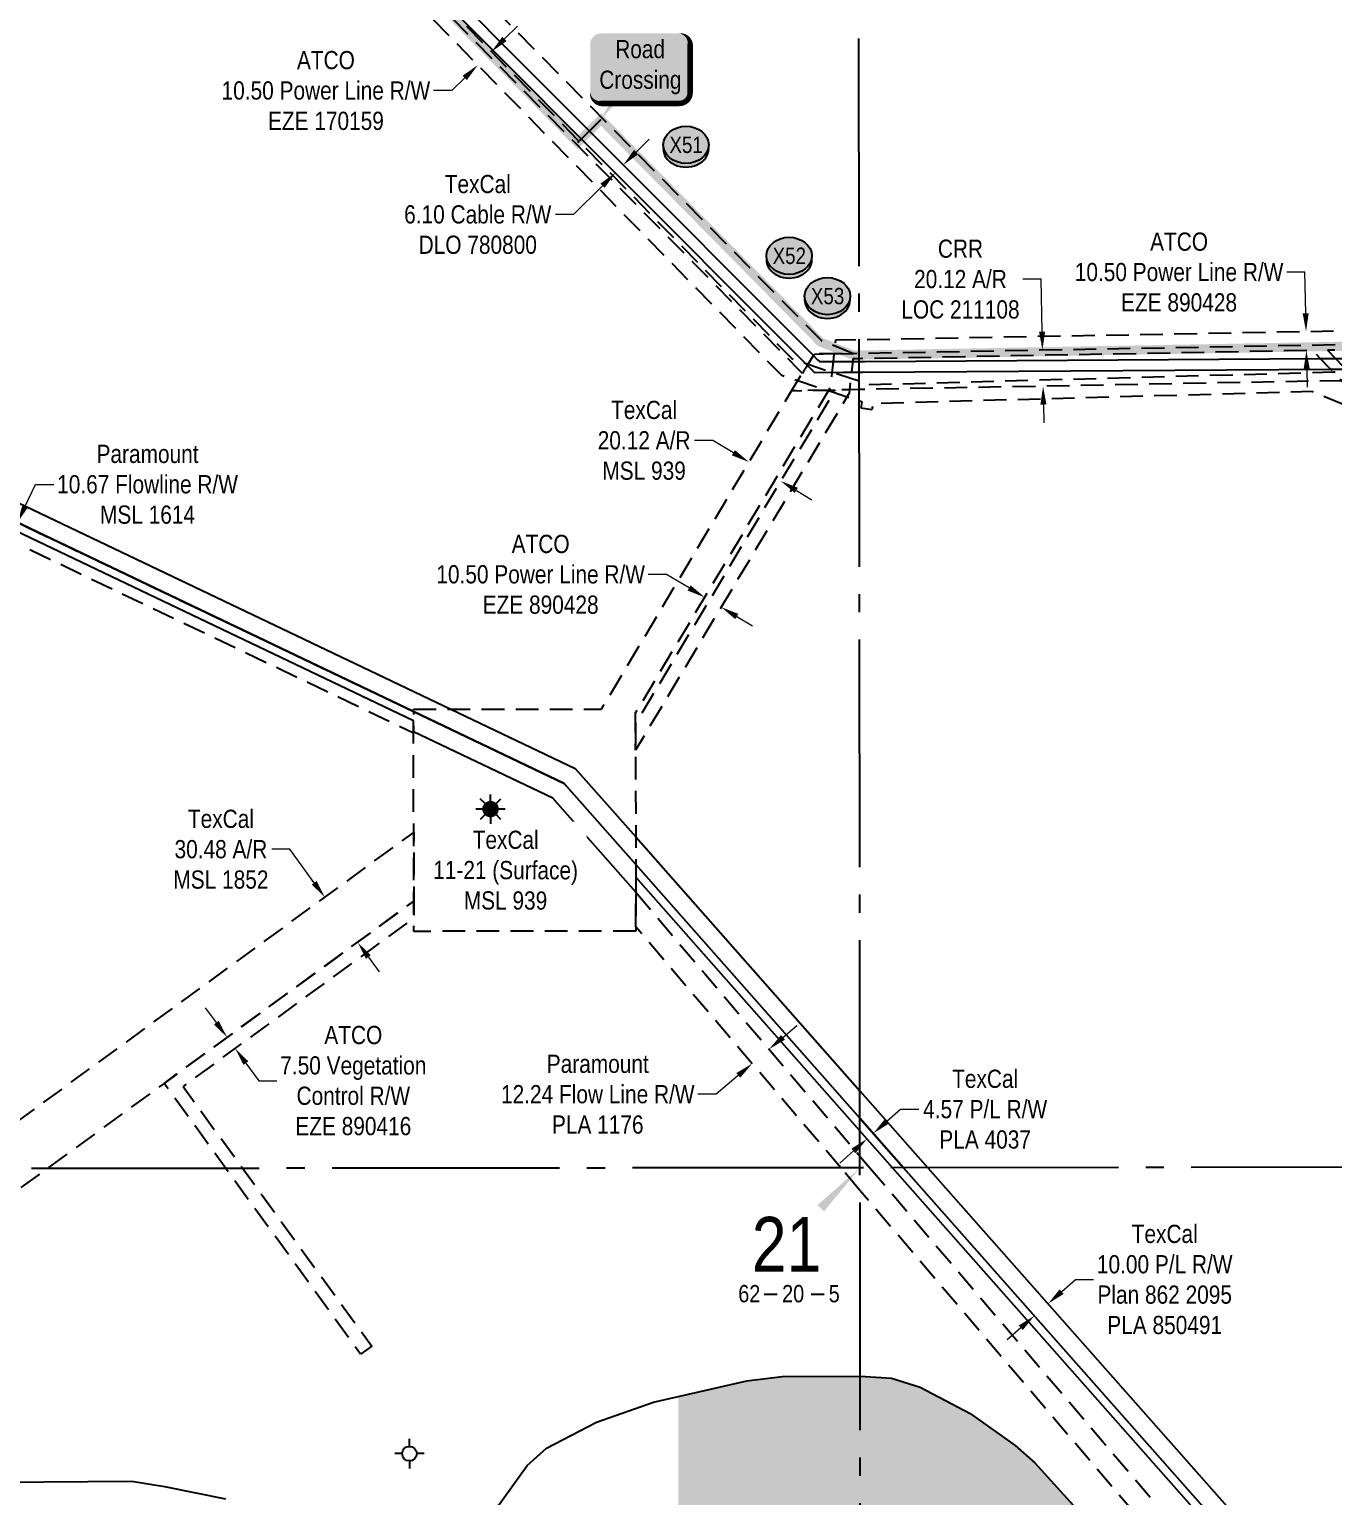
# Model space of a CAD drawing. Extents: x 500622 to 512229, y 6022177 to 6028063.
# Drawn here: x 503515 to 504231, y 6025364 to 6026169 of the extents above; entities that cross this region are included whole.
import ezdxf
from ezdxf.enums import TextEntityAlignment as Align

# ---------------------------------------------------------------- set-up
doc = ezdxf.new("R2010")
doc.units = 0
doc.header["$LTSCALE"] = 5
doc.header["$PDMODE"] = 3
doc.header["$PDSIZE"] = 30
for name, pattern in [('foc-ACCESSROAD', [3.75, 2.5, -1.25]), ('foc-FLOWLINE', [3.75, 2.5, -1.25]), ('foc-QUARTERLINE', [33, 25, -3, 2, -3])]:
    doc.linetypes.add(name, pattern=pattern)
doc.layers.get('Defpoints').update_dxf_attribs({"color": 9})
for name, color, linetype in [('10', 1, 'Continuous'), ('9', 3, 'Continuous'), ('CG-NOTES', 7, 'Continuous'), ('F-AR', 190, 'foc-ACCESSROAD'), ('F-EZE', 190, 'foc-FLOWLINE'), ('F-FLOWLINE', 190, 'foc-FLOWLINE'), ('F-RW', 190, 'Continuous'), ('F-WS', 190, 'foc-ACCESSROAD'), ('F-WS-S', 190, 'Continuous'), ('L-QSEC', 8, 'foc-QUARTERLINE'), ('L-SECLBL', 7, 'Continuous'), ('P-CROSSINGS', 250, 'Continuous'), ('T-WATER', 160, 'Continuous'), ('T-WATER-H', 133, 'Continuous')]:
    doc.layers.add(name, color=color, linetype=linetype)
for name, color, linetype, lineweight in [('AS-GENERAL', 48, 'Continuous', 18), ('F-AR-T', 190, 'Continuous', 9), ('F-EZE-T', 190, 'Continuous', 9), ('F-FLOWLINE-T', 190, 'Continuous', 9), ('F-RW-T', 190, 'Continuous', 9), ('F-WS-T', 190, 'Continuous', 9)]:
    doc.layers.add(name, color=color, linetype=linetype, lineweight=lineweight)
doc.layers.add('P-PROPOSED-WL2', color=7, linetype='Continuous', true_color=0x05c1ff)
doc.styles.add('80', font='ARIALN.TTF', dxfattribs={"height": 10})
doc.styles.add('80CG', font='ARIALN.TTF', dxfattribs={"height": 10})
doc.styles.add('80L', font='ARIALN.TTF', dxfattribs={"height": 10})
doc.styles.add('Crossing', font='ARIALN.TTF', dxfattribs={"height": 10})
doc.styles.add('SIMPLEX', font='ARIALN.TTF')
doc.dimstyles.new('Compass 5 000', dxfattribs={"dimscale": 5, "dimtxt": 9, "dimasz": 2, "dimexe": 0.2, "dimexo": 0.0625, "dimgap": 0.5, "dimtad": 0, "dimtih": 1, "dimtoh": 1, "dimzin": 0, "dimdsep": 46, "dimtxsty": '80CG', "dimcen": 0.1, "dimse1": 1, "dimse2": 1, "dimclrd": 256, "dimclrt": 256, "dimaunit": 1, "dimadec": 4, "dimazin": 0, "dimtfac": 0.06, "dimtofl": 0, "dimtmove": 0, "dimatfit": 1, "dimfxl": 0.2, "dimtolj": 1, "dimtzin": 0, "dimlwd": -1, "dimarcsym": 0})

# ---------------------------------------------------------------- blocks, each defined once
blk = doc.blocks.new('L-SECLBL')
at = {"layer": '9', "color": 7}
for p, q in [((-5.08, -27.83), (-12.29, -27.83)), ((20.7, -27.83), (13.5, -27.83))]:
    blk.add_line(p, q, dxfattribs=at)
at = {"layer": '10', "color": 2, "style": 'SIMPLEX'}
blk.add_attdef('SEC', text='', height=30, dxfattribs=at).set_placement((0, 0), align=Align.MIDDLE)
at = {"layer": '10', "color": 5, "style": '80L'}
blk.add_attdef('TWP', text='', height=9.5, dxfattribs=at).set_placement((-14.43, -27.37), align=Align.MIDDLE_RIGHT)
blk.add_attdef('RGE', text='', height=9.5, dxfattribs=at).set_placement((3.62, -27.37), align=Align.MIDDLE_CENTER)
blk.add_attdef('MER', text='', height=9.5, dxfattribs=at).set_placement((23.17, -27.37), align=Align.MIDDLE_LEFT)
blk = doc.blocks.new('*D974')
at = {"layer": 'Defpoints', "color": 0, "transparency": 16777216}
for p in [(503761.37, 6026149.75), (503766.96, 6026144.04), (503774.46, 6026151.39)]:
    blk.add_point(p, dxfattribs=at)
at = {"layer": 'F-EZE-T', "transparency": 16777216}
for p, q in [((503776.02, 6026164.1), (503783.16, 6026171.1)), ((503747.08, 6026135.75), (503737.08, 6026135.75)), ((503754.23, 6026142.75), (503747.08, 6026135.75))]:
    blk.add_line(p, q, dxfattribs=at)
for points in [[(503774.85, 6026165.29), (503777.18, 6026162.91), (503768.87, 6026157.1)], [(503753.06, 6026143.94), (503755.39, 6026141.56), (503761.37, 6026149.75)]]:
    blk.add_solid(points, dxfattribs=at)
at = {"layer": 'F-EZE-T', "transparency": 16777216, "insert": (503677.94, 6026135.75), "char_height": 10, "attachment_point": 5, "style": '80CG'}
blk.add_mtext('\\A1;ATCO\\P10.50 Power Line R/W\\PEZE 170159', dxfattribs=at)
blk = doc.blocks.new('*D1033')
at = {"layer": 'Defpoints', "color": 0, "transparency": 16777216}
for p in [(503950.24, 6025991.18), (504071.51, 6025993.38), (503950.61, 6025971.22)]:
    blk.add_point(p, dxfattribs=at)
at = {"layer": 'F-AR-T', "transparency": 16777216}
for p, q in [((504070.81, 6026032.22), (504060.81, 6026032.22)), ((504071.33, 6026003.38), (504070.81, 6026032.22)), ((504072.05, 6025963.42), (504072.23, 6025953.42))]:
    blk.add_line(p, q, dxfattribs=at)
for points in [[(504072.99, 6026003.41), (504069.66, 6026003.35), (504071.51, 6025993.38)], [(504073.72, 6025963.45), (504070.39, 6025963.39), (504071.87, 6025973.42)]]:
    blk.add_solid(points, dxfattribs=at)
at = {"layer": 'F-AR-T', "transparency": 16777216, "insert": (504026.49, 6026032.22), "char_height": 10, "attachment_point": 5, "style": '80CG'}
blk.add_mtext('\\A1;CRR\\P20.12 A/R\\PLOC 211108', dxfattribs=at)
blk = doc.blocks.new('*D1044')
at = {"layer": 'Defpoints', "color": 0, "transparency": 16777216}
for p in [(503814.64, 6026121.6), (503810.32, 6026117.29), (503836.95, 6026090.6)]:
    blk.add_point(p, dxfattribs=at)
at = {"layer": 'F-RW-T', "transparency": 16777216}
for p, q in [((503848.35, 6026101.97), (503855.43, 6026109.04)), ((503829.87, 6026083.54), (503814.03, 6026067.73)), ((503814.03, 6026067.73), (503804.03, 6026067.73))]:
    blk.add_line(p, q, dxfattribs=at)
for points in [[(503847.17, 6026103.15), (503849.52, 6026100.79), (503841.27, 6026094.91)], [(503828.7, 6026084.72), (503831.05, 6026082.36), (503836.95, 6026090.6)]]:
    blk.add_solid(points, dxfattribs=at)
at = {"layer": 'F-RW-T', "transparency": 16777216, "insert": (503761.36, 6026067.73), "char_height": 10, "attachment_point": 5, "style": '80CG'}
blk.add_mtext('\\A1;TexCal\\P6.10 Cable R/W\\PDLO 780800', dxfattribs=at)
blk = doc.blocks.new('*D1045')
at = {"layer": 'Defpoints', "color": 0, "transparency": 16777216}
for p in [(504186.38, 6026002.97), (504216.3, 6026003.51), (504186.57, 6025992.47)]:
    blk.add_point(p, dxfattribs=at)
at = {"layer": 'F-EZE-T', "transparency": 16777216}
for p, q in [((504215.71, 6026036.09), (504205.71, 6026036.09)), ((504216.12, 6026013.51), (504215.71, 6026036.09)), ((504216.67, 6025983.01), (504216.85, 6025973.01))]:
    blk.add_line(p, q, dxfattribs=at)
for points in [[(504217.78, 6026013.54), (504214.45, 6026013.48), (504216.3, 6026003.51)], [(504218.33, 6025983.04), (504215, 6025982.98), (504216.49, 6025993.01)]]:
    blk.add_solid(points, dxfattribs=at)
at = {"layer": 'F-EZE-T', "transparency": 16777216, "insert": (504146.57, 6026036.09), "char_height": 10, "attachment_point": 5, "style": '80CG'}
blk.add_mtext('\\A1;ATCO\\P10.50 Power Line R/W\\PEZE 890428', dxfattribs=at)
blk = doc.blocks.new('*D1047')
at = {"layer": 'Defpoints', "color": 0, "transparency": 16777216}
for p in [(503886.28, 6025857.95), (503895.05, 6025852.16), (503895.29, 6025852.56)]:
    blk.add_point(p, dxfattribs=at)
at = {"layer": 'F-EZE-T', "transparency": 16777216}
for p, q in [((503865.04, 6025870.13), (503855.04, 6025870.13)), ((503877.46, 6025862.69), (503865.04, 6025870.13)), ((503903.63, 6025847.03), (503912.21, 6025841.89))]:
    blk.add_line(p, q, dxfattribs=at)
for points in [[(503878.32, 6025864.12), (503876.61, 6025861.26), (503886.04, 6025857.56)], [(503904.49, 6025848.46), (503902.78, 6025845.6), (503895.05, 6025852.16)]]:
    blk.add_solid(points, dxfattribs=at)
at = {"layer": 'F-EZE-T', "transparency": 16777216, "insert": (503795.9, 6025870.13), "char_height": 10, "attachment_point": 5, "style": '80CG'}
blk.add_mtext('\\A1;ATCO\\P10.50 Power Line R/W\\PEZE 890428', dxfattribs=at)
blk = doc.blocks.new('*D1051')
at = {"layer": 'Defpoints', "color": 0, "transparency": 16777216}
for p in [(503977.44, 6025557.66), (503978.62, 6025563.25), (503980.87, 6025560.69)]:
    blk.add_point(p, dxfattribs=at)
at = {"layer": 'F-RW-T', "transparency": 16777216}
for p, q in [((503986.11, 6025569.87), (503993.6, 6025576.49)), ((503993.6, 6025576.49), (504003.6, 6025576.49)), ((503967.69, 6025553.59), (503960.2, 6025546.97))]:
    blk.add_line(p, q, dxfattribs=at)
for points in [[(503985, 6025571.12), (503987.21, 6025568.62), (503978.62, 6025563.25)], [(503966.59, 6025554.84), (503968.79, 6025552.34), (503975.18, 6025560.21)]]:
    blk.add_solid(points, dxfattribs=at)
at = {"layer": 'F-RW-T', "transparency": 16777216, "insert": (504040.05, 6025576.49), "char_height": 10, "attachment_point": 5, "style": '80CG'}
blk.add_mtext('\\A1;TexCal\\P4.57 P/L R/W\\PPLA 4037', dxfattribs=at)
blk = doc.blocks.new('*D1053')
at = {"layer": 'Defpoints', "color": 0, "transparency": 16777216}
for p in [(504073.85, 6025470.6), (504074.61, 6025469.74), (504066.36, 6025463.98)]:
    blk.add_point(p, dxfattribs=at)
at = {"layer": 'F-RW-T', "transparency": 16777216}
for p, q in [((504082.1, 6025476.36), (504089.59, 6025482.99)), ((504089.59, 6025482.99), (504099.59, 6025482.99)), ((504059.63, 6025456.5), (504052.14, 6025449.88))]:
    blk.add_line(p, q, dxfattribs=at)
for points in [[(504080.99, 6025477.61), (504083.2, 6025475.11), (504074.61, 6025469.74)], [(504058.52, 6025457.75), (504060.73, 6025455.25), (504067.12, 6025463.12)]]:
    blk.add_solid(points, dxfattribs=at)
at = {"layer": 'F-RW-T', "transparency": 16777216, "insert": (504138.68, 6025482.99), "char_height": 10, "attachment_point": 5, "style": '80CG'}
blk.add_mtext('\\A1;TexCal\\P10.00 P/L R/W\\PPlan 862 2095\\PPLA 850491', dxfattribs=at)
blk = doc.blocks.new('*D1055')
at = {"layer": 'Defpoints', "color": 0, "transparency": 16777216}
for p in [(503638.34, 6025626.67), (503642.76, 6025620.61), (503628.09, 6025609.91)]:
    blk.add_point(p, dxfattribs=at)
at = {"layer": 'F-EZE-T', "transparency": 16777216}
for p, q in [((503617.78, 6025624.05), (503611.89, 6025632.13)), ((503633.99, 6025601.83), (503641.03, 6025592.17)), ((503641.03, 6025592.17), (503651.03, 6025592.17))]:
    blk.add_line(p, q, dxfattribs=at)
for points in [[(503619.13, 6025625.03), (503616.43, 6025623.07), (503623.67, 6025615.97)], [(503635.33, 6025602.82), (503632.64, 6025600.85), (503628.09, 6025609.91)]]:
    blk.add_solid(points, dxfattribs=at)
at = {"layer": 'F-EZE-T', "transparency": 16777216, "insert": (503693, 6025592.17), "char_height": 10, "attachment_point": 5, "style": '80CG'}
blk.add_mtext('\\A1;ATCO\\P7.50 Vegetation\\PControl R/W\\PEZE 890416', dxfattribs=at)
blk = doc.blocks.new('*D1056')
at = {"layer": 'Defpoints', "color": 0, "transparency": 16777216}
for p in [(503677.43, 6025692.75), (503537.52, 6025590.88), (503555.46, 6025566.24)]:
    blk.add_point(p, dxfattribs=at)
at = {"layer": 'F-AR-T', "transparency": 16777216}
for p, q in [((503658.16, 6025719.21), (503648.16, 6025719.21)), ((503671.54, 6025700.84), (503658.16, 6025719.21)), ((503701.26, 6025660.02), (503707.14, 6025651.94))]:
    blk.add_line(p, q, dxfattribs=at)
for points in [[(503672.89, 6025701.82), (503670.19, 6025699.86), (503677.43, 6025692.75)], [(503702.61, 6025661), (503699.91, 6025659.04), (503695.37, 6025668.11)]]:
    blk.add_solid(points, dxfattribs=at)
at = {"layer": 'F-AR-T', "transparency": 16777216, "insert": (503620.28, 6025719.21), "char_height": 10, "attachment_point": 5, "style": '80CG'}
blk.add_mtext('\\A1;TexCal\\P30.48 A/R\\PMSL 1852', dxfattribs=at)
blk = doc.blocks.new('*D1057')
at = {"layer": 'Defpoints', "color": 0, "transparency": 16777216}
for p in [(503910.36, 6025931.81), (503902.51, 6025918.68), (503919.9, 6025908.28)]:
    blk.add_point(p, dxfattribs=at)
at = {"layer": 'F-AR-T', "transparency": 16777216}
for p, q in [((503890.45, 6025943.7), (503880.45, 6025943.7)), ((503901.77, 6025936.94), (503890.45, 6025943.7)), ((503936.34, 6025916.28), (503944.92, 6025911.15))]:
    blk.add_line(p, q, dxfattribs=at)
for points in [[(503902.63, 6025938.37), (503900.92, 6025935.51), (503910.36, 6025931.81)], [(503937.19, 6025917.71), (503935.48, 6025914.85), (503927.75, 6025921.41)]]:
    blk.add_solid(points, dxfattribs=at)
at = {"layer": 'F-AR-T', "transparency": 16777216, "insert": (503852.72, 6025943.7), "char_height": 10, "attachment_point": 5, "style": '80CG'}
blk.add_mtext('\\A1;TexCal\\P20.12 A/R\\PMSL 939', dxfattribs=at)
blk = doc.blocks.new('*D1058')
at = {"layer": 'Defpoints', "color": 0, "transparency": 16777216}
for p in [(503893.35, 6025642.44), (503884.04, 6025634.52), (503912.09, 6025601.56)]:
    blk.add_point(p, dxfattribs=at)
at = {"layer": 'F-FLOWLINE-T', "transparency": 16777216}
for p, q in [((503929.01, 6025615.96), (503936.63, 6025622.44)), ((503904.47, 6025595.08), (503892.28, 6025584.7)), ((503892.28, 6025584.7), (503882.28, 6025584.7))]:
    blk.add_line(p, q, dxfattribs=at)
for points in [[(503927.93, 6025617.23), (503930.09, 6025614.69), (503921.4, 6025609.48)], [(503903.39, 6025596.35), (503905.55, 6025593.81), (503912.09, 6025601.56)]]:
    blk.add_solid(points, dxfattribs=at)
at = {"layer": 'F-FLOWLINE-T', "transparency": 16777216, "insert": (503827.28, 6025584.7), "char_height": 10, "attachment_point": 5, "style": '80CG'}
blk.add_mtext('\\A1;Paramount\\P12.24 Flow Line R/W\\PPLA 1176', dxfattribs=at)
blk = doc.blocks.new('*D1060')
at = {"layer": 'Defpoints', "color": 0, "transparency": 16777216}
for p in [(503456.89, 6025923.26), (503452.29, 6025913.63), (503503.92, 6025889.01)]:
    blk.add_point(p, dxfattribs=at)
at = {"layer": 'F-FLOWLINE-T', "transparency": 16777216}
for p, q in [((503512.82, 6025907.66), (503518.49, 6025919.56)), ((503518.49, 6025919.56), (503528.49, 6025919.56)), ((503499.61, 6025879.98), (503495.31, 6025870.96))]:
    blk.add_line(p, q, dxfattribs=at)
for points in [[(503511.31, 6025908.38), (503514.32, 6025906.95), (503508.51, 6025898.64)], [(503498.11, 6025880.7), (503501.12, 6025879.26), (503503.92, 6025889.01)]]:
    blk.add_solid(points, dxfattribs=at)
at = {"layer": 'F-FLOWLINE-T', "transparency": 16777216, "insert": (503579.98, 6025919.56), "char_height": 10, "attachment_point": 5, "style": '80CG'}
blk.add_mtext('\\A1;Paramount\\P10.67 Flowline R/W\\PMSL 1614', dxfattribs=at)
blk = doc.blocks.new('GAS')
h = blk.add_hatch(color=255)
h.dxf.hatch_style = 1
edge = h.paths.add_edge_path()
edge.add_arc((0, 0), 0.9, 0, 360)
for p, q in [((0, 0.81), (0, 1.62)), ((-0.81, 0), (-1.62, 0)), ((-0.57, 0.57), (-1.14, 1.14)), ((0.57, 0.57), (1.14, 1.14)), ((1.62, 0), (0.81, 0)), ((-0.57, -0.57), (-1.14, -1.14)), ((0, -0.81), (0, -1.62)), ((1.14, -1.14), (0.57, -0.57))]:
    blk.add_line(p, q)
blk.add_circle((0, 0), 0.8)
blk = doc.blocks.new('Gabd')
for p, q in [((0, 0.81), (0, 1.62)), ((-0.81, 0), (-1.62, 0)), ((1.62, 0), (0.81, 0)), ((0, -0.81), (0, -1.62))]:
    blk.add_line(p, q)
blk.add_circle((0, 0), 0.8)
blk = doc.blocks.new('*U1153')
h = blk.add_hatch(color=59)
edge = h.paths.add_edge_path()
edge.add_line((-21.5, -20), (21.5, -20))
edge.add_arc((21.5, -14), 6, 270, 360)
edge.add_line((27.5, -14), (27.5, 12.5))
edge.add_arc((21.5, 12.5), 6, 0, 90)
edge.add_line((21.5, 18.5), (-21.5, 18.5))
edge.add_arc((-21.5, 12.5), 6, 90, 180)
edge.add_line((-27.5, 12.5), (-27.5, -14))
edge.add_arc((-21.5, -14), 6, 180, 270)
at = {"color": 1, "flags": 128}
blk.add_lwpolyline([(-21.5, -20, 3, 3, 0), (21.5, -20, 3, 3, 0.414214), (27.5, -14, 3, 3, 0), (27.5, 12.5, 3, 0, 0.414214), (21.5, 18.5, 0, 0, 0), (-21.5, 18.5, 0, 0, 0.414214), (-27.5, 12.5, 0, 0, 0), (-27.5, -14, 0, 3, 0.414214)], format="xyseb", close=True, dxfattribs=at)
blk.add_lwpolyline([(-22.27, -29.36, 0, 7.5, 0), (0, 0, 0, 0, 0)], format="xyseb", dxfattribs=at)
at = {"color": 1, "style": '80'}
blk.add_attdef('ENTER_TEXT_001', (-35.99, -5), '', height=10, dxfattribs=at)
blk = doc.blocks.new('xing2')
h = blk.add_hatch(color=50)
h.dxf.hatch_style = 1
edge = h.paths.add_edge_path()
edge.add_ellipse((0, 0), major_axis=(-12.5, 0), ratio=0.816297, start_angle=0, end_angle=360)
h = blk.add_hatch(color=250)
h.dxf.hatch_style = 1
edge = h.paths.add_edge_path()
edge.add_ellipse((0, -2.05), major_axis=(-12.5, 0), ratio=0.816297, start_angle=0, end_angle=180)
edge.add_line((12.5, -2.05), (12.5, 0))
edge.add_ellipse((0, 0), major_axis=(-12.5, 0), ratio=0.816297, start_angle=0, end_angle=180, ccw=False)
edge.add_line((-12.5, 0), (-12.5, -2.05))
at = {"color": 250}
blk.add_ellipse((0, 0), major_axis=(-12.5, 0), ratio=0.816297, dxfattribs=at)
blk.add_ellipse((0, -2.05), major_axis=(-12.5, 0), ratio=0.816297, start_param=0, end_param=3.141593, dxfattribs=at)
at = {"color": 250, "style": 'Crossing'}
blk.add_attdef('CROSSING', text='', height=9, dxfattribs=at).set_placement((0.09, 0.02), align=Align.MIDDLE_CENTER)
at = {"color": 250, "style": 'Crossing', "flags": 1}
for tag, p in [('OWNER', (0.09, -12.49)), ('DESCRIPTION', (0.09, -25.77)), ('LOCATION', (0.09, -39.3)), ('DWG_REF', (0.09, -52.84))]:
    blk.add_attdef(tag, text='', height=9, dxfattribs=at).set_placement(p, align=Align.MIDDLE_CENTER)

msp = doc.modelspace()

# ---------------------------------------------------------------- hatches: boundary and pattern name
at = {"layer": 'T-WATER-H'}
h = msp.add_hatch(color=256, dxfattribs=at)
h.dxf.hatch_style = 1
h.paths.add_polyline_path([(503871.463, 6025418.825), (503909.194, 6025427.474), (503928.582, 6025429.694), (503971.402, 6025429.926), (503988.624, 6025428.844), (504004.409, 6025423.969), (504031.876, 6025409.401), (504056.562, 6025391.857), (504067.339, 6025382.307), (504097.353, 6025349.325), (504115.2, 6025324.398), (504136.206, 6025301.984), (504161.959, 6025263.572), (504166.127, 6025259.573), (504174.128, 6025251.897), (504178.364, 6025247.565), (504181.949, 6025243.896), (504194.356, 6025231.205), (504212.317, 6025206.466), (504243.023, 6025170.8), (504297.749, 6025096.484), (504331.857, 6025065.02), (504361.579, 6025030.044), (504383.493, 6025009.221), (504393.334, 6024997.12), (504419.352, 6024957.995), (504447.755, 6024921.172), (504469.188, 6024898.53), (504496.701, 6024863.179), (504528.758, 6024830.206), (504545.953, 6024803.211), (504574.075, 6024767.582), (504590.248, 6024740.799), (504613.905, 6024700.269), (504639.9, 6024660.067), (504649.974, 6024640.923), (503872.171, 6024640.137)])

# ---------------------------------------------------------------- linework, layer by layer
at = {"layer": 'AS-GENERAL', "const_width": 0.999, "flags": 128}
msp.add_lwpolyline([(503816.175, 6026107.167), (503829.067, 6026119.883)], dxfattribs=at)
at = {"layer": 'F-AR', "flags": 128}
for points in [[(503940.318, 6025981.474), (503939.699, 6025980.514), (503937.371, 6025982.873), (503633.794, 6026290.646), (503577.114, 6026348.109), (503568.462, 6026356.888), (503547.396, 6026378.239), (503429.91, 6026497.312), (503431.101, 6026497.312), (503432.96, 6026497.313), (503439.711, 6026497.315), (503441.949, 6026497.316), (503458.186, 6026497.322), (503464.591, 6026490.829), (503575.609, 6026378.267), (503605.328, 6026348.137), (503950.131, 6025998.569), (503957.678, 6025995.55), (503967.794, 6025991.503), (503957.205, 6025991.311), (503946.23, 6025991.112), (503945.707, 6025990.343), (503942.415, 6025984.913), (503940.318, 6025981.474)], [(504251.495, 6025993.611), (504603.403, 6025629.214), (504690.717, 6025545.058), (504773.32, 6025465.448), (504803.51, 6025436.351), (504932.392, 6025312.134), (505051.91, 6025196.737), (505067.723, 6025181.441), (505073.384, 6025175.96), (505073.792, 6025175.566), (505075.263, 6025174.145), (505078.782, 6025170.747), (505273.201, 6024982.97), (505290.82, 6024965.954), (505302.562, 6024954.614), (505370.179, 6024947.192), (505380.113, 6024946.102), (505595.791, 6024922.436), (505726.848, 6024908.055), (506051.746, 6024873.772), (506074.469, 6024871.374), (506084.412, 6024870.325), (506099.346, 6024868.749), (506166.617, 6024861.649), (506197.108, 6024858.432), (506397.712, 6024837.264), (506427.875, 6024834.081), (507032.806, 6024770.239), (507048.347, 6024768.542), (507067.558, 6024766.57), (507090.453, 6024764.155), (507112.618, 6024761.753), (507129.922, 6024759.856), (507169.525, 6024755.663), (507178.205, 6024754.842), (507219.769, 6024750.516), (507285.703, 6024743.556), (507387.791, 6024732.786), (507402.851, 6024731.196), (507416.299, 6024729.777), (507417.91, 6024729.608), (507422.897, 6024729.083), (507429.871, 6024728.346), (507431.338, 6024728.191), (507434.912, 6024727.814), (507446.941, 6024726.546), (507449.949, 6024726.235), (507450.825, 6024705.898), (507435.739, 6024707.49), (507430.713, 6024708.019), (507426.581, 6024708.456), (507423.673, 6024708.764), (507418.678, 6024709.29), (507411.541, 6024710.042), (507403.551, 6024710.886), (507401.799, 6024711.07), (507386.888, 6024712.644), (507219.8, 6024730.277), (507210.07, 6024731.28), (507199.996, 6024732.276), (507156.386, 6024736.847), (507139.095, 6024738.749), (507106.13, 6024742.271), (507104.934, 6024742.398), (507095.889, 6024743.355), (507082.71, 6024744.743), (507081.935, 6024744.825), (507063.202, 6024746.8), (507062.63, 6024746.86), (506656.919, 6024789.668), (506626.574, 6024792.868), (506427.904, 6024813.842), (506397.74, 6024817.025), (506097.235, 6024848.735), (506082.326, 6024850.308), (506072.337, 6024851.362), (506069.609, 6024851.65), (506052.334, 6024853.474), (506049.619, 6024853.762), (505796.286, 6024880.49), (505724.694, 6024888.046), (505595.817, 6024902.189), (505395.347, 6024924.186), (505377.902, 6024926.1), (505367.968, 6024927.19), (505293.529, 6024935.36), (505279.276, 6024949.126), (505258.139, 6024969.541), (505240.52, 6024986.557), (505157.7, 6025066.55), (505143.207, 6025080.548), (504908.937, 6025306.818), (504803.539, 6025408.392), (504773.35, 6025437.487), (504737.941, 6025471.611), (504723.447, 6025485.579), (504661.759, 6025545.028), (504589.183, 6025614.976), (504239.993, 6025976.527), (504235.87, 6025976.477), (503970.903, 6025971.592), (503965.562, 6025971.495), (503961.463, 6025971.427), (503957.66, 6025971.35), (503954.123, 6025971.285), (503933.727, 6025970.911), (503939.681, 6025980.532), (503940.276, 6025981.494), (503942.405, 6025984.933), (503945.718, 6025990.356), (503946.23, 6025991.112), (503957.205, 6025991.311), (503967.794, 6025991.503), (503970.884, 6025991.559), (504248.614, 6025996.595), (504251.495, 6025993.611)]]:
    msp.add_lwpolyline(points, close=True, dxfattribs=at)
at = {"layer": 'F-EZE', "flags": 128}
for points in [[(503178.508, 6026726.636), (503253.993, 6026652.668), (503256.321, 6026654.793), (503260.368, 6026650.361), (503258.163, 6026648.348), (503262.592, 6026642.72), (503308.388, 6026587.238), (503311.073, 6026584.476), (503334.711, 6026560.158), (503366.2, 6026527.765), (503366.874, 6026527.072), (503391.835, 6026514.367), (503417.101, 6026501.508), (503426.869, 6026497.307), (503432.572, 6026494.686), (503433.002, 6026495.408), (503434.256, 6026497.313), (503436.426, 6026500.608), (503439.135, 6026504.722), (503443.145, 6026510.812), (503443.866, 6026511.872), (503446.838, 6026516.422), (503451.851, 6026513.121), (503450.33, 6026510.811), (503448.148, 6026507.497), (503446.321, 6026504.721), (503441.445, 6026497.316), (503440.756, 6026496.269), (503438.224, 6026492.424), (503441.986, 6026490.806), (503552.242, 6026378.243), (503581.756, 6026348.113), (503677.055, 6026250.828), (503934.077, 6025988.455), (503941.244, 6025986.096), (503942.803, 6025985.581), (503956.065, 6025981.088), (503957.056, 6025980.891), (503966.272, 6025977.857), (503970.898, 6025976.335), (503976.888, 6025974.363), (504231.225, 6025981.286), (504239.354, 6025981.508), (504243.548, 6025981.622), (504244.005, 6025981.635), (504260.85, 6025963.706), (504415.54, 6025799.074), (504514.391, 6025693.879), (504555.616, 6025654.046), (504668.439, 6025545.035), (504773.343, 6025443.68), (504803.533, 6025414.511), (505056.584, 6025170.01), (505064.131, 6025162.718), (505121.189, 6025107.593), (505120.386, 6025106.761), (505118.3, 6025104.603), (505116.215, 6025102.445), (505113.891, 6025100.04), (505107.044, 6025106.655), (505104.788, 6025104.284), (505136.413, 6025074.188), (505148.624, 6025062.568), (505150.81, 6025064.721), (505153.178, 6025062.317), (505155.023, 6025060.445), (505152.974, 6025058.428), (505217.677, 6024996.857), (505232.384, 6024988.111), (505239.788, 6024987.264), (505249.744, 6024986.126), (505259.698, 6024984.988), (505272.644, 6024983.508), (505372.925, 6024972.044), (505595.76, 6024947.59), (505729.555, 6024932.908), (506054.394, 6024898.619), (506077.115, 6024896.221), (506087.015, 6024894.915), (506087.509, 6024899.638), (506099.497, 6024898.352), (506102.429, 6024898.037), (506101.952, 6024893.594), (506107.432, 6024893.012), (506105.846, 6024878.09), (506100.351, 6024878.674), (506099.318, 6024868.758), (506098.481, 6024860.874), (506097.837, 6024854.811), (506097.206, 6024848.744), (506096.43, 6024842.034), (506170.129, 6024834.14), (506170.033, 6024841.051), (506169.949, 6024847.191), (506169.864, 6024853.332), (506169.754, 6024861.318), (506169.541, 6024876.751), (506175.542, 6024876.833), (506175.765, 6024860.684), (506175.875, 6024852.698), (506175.96, 6024846.557), (506176.045, 6024840.417), (506176.141, 6024833.495), (506397.751, 6024809.756), (506427.914, 6024806.524), (506626.097, 6024785.286), (506656.44, 6024782.035), (507018.375, 6024743.27), (507068.556, 6024737.896), (507087.885, 6024735.826), (507110.954, 6024733.355), (507138.525, 6024730.401), (507149.975, 6024729.176), (507167.813, 6024727.267), (507213.486, 6024722.379), (507219.814, 6024721.702), (507223.602, 6024721.296), (507384.284, 6024704.1), (507399.193, 6024702.505), (507400.016, 6024702.416), (507400.982, 6024704.098), (507404.857, 6024710.748), (507406.439, 6024713.471), (507415.935, 6024729.815), (507417.804, 6024733.032), (507422.547, 6024741.196), (507424.002, 6024743.694), (507429.129, 6024752.524), (507433.934, 6024760.795), (507445.287, 6024780.276), (507446.171, 6024751.986), (507441.367, 6024743.711), (507434.776, 6024732.373), (507432.288, 6024728.09), (507423.448, 6024712.875), (507421.209, 6024709.025), (507418.931, 6024705.102), (507417.35, 6024702.38), (507416.355, 6024700.668), (507419.218, 6024700.361), (507424.208, 6024699.827), (507436.271, 6024698.537), (507439.104, 6024698.234), (507467.004, 6024695.293), (507514.016, 6024690.196), (507526.476, 6024688.901), (507529.721, 6024688.587), (507541.413, 6024687.456), (507556.49, 6024685.971), (508021.797, 6024636.852), (508051.961, 6024633.674), (508194.174, 6024618.69), (508193.849, 6024615.653), (508193.697, 6024614.226), (508206.063, 6024612.922), (508245.85, 6024608.719), (508255.797, 6024607.669), (508257.838, 6024607.453), (508260.552, 6024606.814), (508273.168, 6024603.848), (508283.396, 6024601.443), (508292.995, 6024599.186), (508296.041, 6024598.47), (508296.372, 6024598.393), (508299.086, 6024597.566), (508316.177, 6024592.357), (508323.494, 6024590.127), (508323.496, 6024588.826), (508323.506, 6024583.849), (508317.224, 6024585.763), (508316.189, 6024586.078), (508299.098, 6024591.287), (508296.053, 6024592.215), (508294.808, 6024592.595), (508293.007, 6024593.018), (508283.392, 6024595.279), (508260.608, 6024600.622), (508256.828, 6024601.524), (508255.165, 6024601.7), (508205.431, 6024606.951), (508193.058, 6024608.257), (508192.579, 6024603.773), (508051.987, 6024618.583), (508021.823, 6024621.76), (507594.246, 6024666.795), (507525.331, 6024674.057), (507509.745, 6024675.7), (507475.483, 6024679.311), (507467.914, 6024680.109), (507462.678, 6024680.661), (507452.148, 6024681.771), (507437.346, 6024683.33), (507425.122, 6024684.638), (507420.136, 6024685.172), (507408.1, 6024686.46), (507407.654, 6024685.442), (507404.066, 6024679.518), (507398.326, 6024682.853), (507391.092, 6024687.056), (507391.761, 6024688.208), (507382.524, 6024689.197), (507247.954, 6024703.598), (507237.88, 6024704.676), (507219.838, 6024706.608), (507192.094, 6024709.631), (507172.23, 6024711.703), (507136.927, 6024715.481), (507121.768, 6024717.105), (507098.622, 6024719.583), (507079.294, 6024721.653), (506878.898, 6024743.12), (506655.499, 6024767.048), (506625.157, 6024770.298), (506427.936, 6024791.431), (506397.772, 6024794.662), (506176.35, 6024818.381), (506176.385, 6024815.778), (506170.384, 6024815.695), (506170.337, 6024819.026), (506094.828, 6024827.114), (506094.512, 6024824.166), (506079.592, 6024825.767), (506079.908, 6024828.713), (506074.464, 6024829.296), (506075.706, 6024840.89), (506076.062, 6024844.216), (506081.509, 6024843.633), (506082.293, 6024850.319), (506082.921, 6024856.387), (506083.565, 6024862.45), (506084.398, 6024870.329), (506085.45, 6024880.263), (506075.513, 6024881.313), (506052.805, 6024883.709), (505727.938, 6024917.989), (505595.779, 6024932.492), (505371.276, 6024957.127), (505290.392, 6024966.368), (505277.446, 6024967.846), (505267.492, 6024968.984), (505257.538, 6024970.121), (505241.113, 6024971.998), (505227.506, 6024973.552), (505208.555, 6024984.822), (505147.343, 6025043.072), (505145.543, 6025044.785), (505085.276, 6024985.404), (505084.436, 6024984.182), (505075.131, 6024970.66), (505067.289, 6024959.265), (505060.214, 6024948.982), (505049.216, 6024932.999), (505040.562, 6024938.953), (505060.194, 6024967.483), (505061.025, 6024968.69), (505063.243, 6024971.914), (505075.362, 6024989.487), (505059.88, 6025002.545), (505056.217, 6025005.574), (505060.043, 6025010.199), (505064.298, 6025006.68), (505079.305, 6024994.267), (505137.93, 6025052.031), (505125.44, 6025063.916), (505083.572, 6025103.758), (505076.629, 6025110.366), (505086.974, 6025121.236), (505093.917, 6025114.628), (505096.253, 6025117.082), (505053.573, 6025158.319), (505053.107, 6025157.841), (505051.448, 6025156.147), (505047.165, 6025160.346), (505048.788, 6025162.012), (505049.256, 6025162.49), (504803.549, 6025399.891), (504773.359, 6025429.06), (504733.686, 6025467.39), (504719.211, 6025481.376), (504653.338, 6025545.019), (504509.069, 6025684.415), (504506.884, 6025682.259), (504502.668, 6025686.531), (504504.854, 6025688.689), (504253.121, 6025956.594), (504219.838, 6025970.469), (503978.395, 6025963.896), (503977.9, 6025960.518), (503971.961, 6025961.388), (503972.456, 6025964.763), (503970.909, 6025965.272), (503964.105, 6025967.512), (503956.801, 6025969.916), (503953.88, 6025970.878), (503952.721, 6025971.26), (503937.121, 6025976.395), (503928.363, 6025979.278), (503567.067, 6026348.099), (503537.552, 6026378.229), (503528.995, 6026386.972), (503444.227, 6026473.507), (503429.842, 6026479.694), (503427.962, 6026476.838), (503422.948, 6026480.139), (503424.241, 6026482.102), (503410.727, 6026487.914), (503392.38, 6026497.25), (503360.56, 6026513.447), (503358.544, 6026510.713), (503353.713, 6026514.275), (503355.728, 6026517.009), (503345.956, 6026527.047), (503337.595, 6026535.663), (503311.092, 6026562.928), (503306.106, 6026568.057), (503305.595, 6026568.583), (503299.283, 6026575.076), (503296.955, 6026572.997), (503292.957, 6026577.473), (503294.939, 6026579.244), (503295.284, 6026579.553), (503245.036, 6026640.427), (503178.525, 6026705.607), (503148.344, 6026735.183), (503101.87, 6026780.723), (503016.154, 6026864.722), (502975.174, 6026904.882), (502958.887, 6026920.844), (502951.715, 6026929.499), (502945.148, 6026937.229), (502943.151, 6026939.836), (502939.184, 6026944.624), (502935.572, 6026948.985), (502939.31, 6026952.543), (502941.891, 6026955), (502946.472, 6026959.354), (502950.288, 6026954.743), (502956.234, 6026947.565), (502962.72, 6026939.739), (502969.959, 6026931.001), (502986.192, 6026915.093), (503026.586, 6026875.509), (503112.312, 6026791.504), (503148.327, 6026756.213), (503178.508, 6026726.636)], [(504228.042, 6025993.221), (504232.432, 6025988.675), (504238.286, 6025982.614), (504591.304, 6025617.099), (504666.079, 6025545.032), (504773.345, 6025441.659), (504803.535, 6025412.564), (504911.02, 6025308.977), (505055.767, 6025169.171), (505063.316, 6025161.88), (505145.4, 6025082.602), (505143.207, 6025080.548), (505141.014, 6025078.495), (505131.62, 6025087.567), (504906.854, 6025304.658), (504803.544, 6025404.221), (504773.354, 6025433.316), (504735.811, 6025469.499), (504737.941, 6025471.611), (504723.447, 6025485.579), (504721.317, 6025483.466), (504657.439, 6025545.024), (504587.062, 6025612.852), (504235.854, 6025976.493), (504232.39, 6025980.079), (504229.992, 6025982.562), (504224.138, 6025988.624), (504219.843, 6025993.072), (503970.887, 6025988.558), (503967.459, 6025988.496), (503967.298, 6025987.053), (503966.602, 6025980.817), (503965.562, 6025971.495), (503965.348, 6025969.588), (503848.06, 6025773.662), (503848.046, 6025788.244), (503848.041, 6025794.077), (503954.123, 6025971.285), (503955.165, 6025973.025), (503955.314, 6025974.355), (503956.042, 6025980.885), (503956.545, 6025985.388), (503956.723, 6025986.987), (503957.205, 6025991.311), (503957.678, 6025995.55), (503958.044, 6025998.829), (503970.878, 6025999.062), (504241.493, 6026003.969), (504248.614, 6025996.595), (504251.495, 6025993.611), (504228.042, 6025993.221)], [(503703.091, 6025446.496), (503697.023, 6025442.086), (503622.961, 6025544.01), (503589.036, 6025590.709), (503726.191, 6025690.746), (503726.2, 6025681.467), (503599.505, 6025589.061), (503632.227, 6025544.019), (503703.091, 6025446.496)]]:
    msp.add_lwpolyline(points, close=True, dxfattribs=at)
at = {"layer": 'F-FLOWLINE'}
msp.add_lwpolyline([(504279.793, 6025170.558), (504279.795, 6025169.477), (503971.305, 6025531.971), (503960.768, 6025544.353), (503848.148, 6025676.688), (503848.131, 6025695.594), (503971.288, 6025550.814), (503976.773, 6025544.369), (504294.698, 6025170.813), (504279.793, 6025170.558)], close=True, dxfattribs=at)
at = {"layer": 'F-RW'}
for points in [[(504803.531, 6025416.793), (504773.341, 6025445.925), (504742.174, 6025476), (504670.537, 6025545.038), (504593.493, 6025619.291), (504242.565, 6025982.64), (504238.286, 6025982.614), (504229.993, 6025982.563), (503972.785, 6025980.987), (503970.894, 6025980.976), (503965.904, 6025980.945), (503963.49, 6025980.93), (503962, 6025980.921), (503946.503, 6025980.827), (503944.692, 6025982.641), (503928.809, 6025998.555), (503579.982, 6026348.112)], [(503588.587, 6026348.12), (503945.18, 6025990.783), (503947.989, 6025987.968), (503949.016, 6025986.939), (503953.22, 6025986.966), (503963.428, 6025987.03), (503970.889, 6025987.074), (503974.173, 6025987.094), (504224.138, 6025988.624), (504232.432, 6025988.675), (504245.138, 6025988.753), (504597.802, 6025623.604), (504679.313, 6025545.046), (504746.407, 6025480.389), (504773.332, 6025454.407), (504803.522, 6025425.276)], [(503179.01, 6026066.892), (503746.633, 6025796.12), (503814.879, 6025763.565), (503848.104, 6025725.978), (503971.255, 6025586.658), (504008.612, 6025544.398), (504311.955, 6025201.229), (504405.626, 6025202.833), (504436.741, 6025203.364), (504437.27, 6025203.374), (504500.129, 6025108.159), (504491.788, 6025102.656), (504438.522, 6025183.337), (504432.202, 6025192.911), (504431.953, 6025193.288), (504425.126, 6025193.172), (504394.012, 6025192.639), (504307.519, 6025191.159), (503995.288, 6025544.386), (503971.269, 6025571.556), (503848.118, 6025710.875), (503808.739, 6025755.424), (503726.095, 6025794.842), (503179.018, 6026055.817)], [(503179.018, 6026055.817), (503726.095, 6025794.842), (503808.739, 6025755.424), (503848.118, 6025710.875), (503971.269, 6025571.556), (503995.288, 6025544.386), (504307.519, 6025191.159), (504316.282, 6025181.246), (504382.316, 6025182.376), (504413.431, 6025182.909), (504432.213, 6025183.229), (504438.522, 6025183.337), (504491.788, 6025102.656), (504503.58, 6025084.793), (504510.166, 6025074.817), (504773.825, 6024994.463), (504803.995, 6024985.268)], [(504804, 6024980.489), (504773.831, 6024989.683), (504499.02, 6025073.437), (504488.485, 6025089.394), (504433.17, 6025173.182), (504432.223, 6025173.166), (504401.736, 6025172.644), (504370.62, 6025172.113), (504319.022, 6025171.229), (503989.184, 6025544.381), (503971.276, 6025564.629), (503848.124, 6025703.952), (503848.131, 6025695.63), (503802.567, 6025747.232), (503726.105, 6025783.637), (503726.1, 6025789.769), (503179.022, 6026050.74)]]:
    msp.add_lwpolyline(points, dxfattribs=at)
at = {"layer": 'F-WS', "flags": 128}
msp.add_lwpolyline([(501812.561, 6027270.82), (501818.064, 6027248.11), (501820.455, 6027238.245), (501823.533, 6027225.543), (501823.747, 6027224.662), (501825.337, 6027218.1), (501830.974, 6027194.839), (501831.162, 6027194.068), (501833.109, 6027186.099), (501834.643, 6027179.817), (501834.831, 6027179.048), (501836.761, 6027171.141), (501836.888, 6027170.618), (501837.083, 6027169.826), (501838.306, 6027164.793), (501840.065, 6027157.56), (501840.414, 6027156.12), (501846.063, 6027132.892), (501846.49, 6027131.139), (501850.437, 6027114.906), (501850.866, 6027113.142), (501890.427, 6026950.45), (501927.359, 6026811.111), (501929.102, 6026804.535), (501929.762, 6026802.026), (501929.961, 6026801.284), (501931.747, 6026794.556), (501932.98, 6026789.893), (501933.832, 6026786.65), (501934.148, 6026785.464), (501935.056, 6026782.062), (501935.909, 6026778.841), (501940.252, 6026762.475), (501941.089, 6026759.316), (501950.581, 6026723.543), (501950.997, 6026721.902), (501951.481, 6026720.051), (501975.48, 6026629.633), (501976.065, 6026627.43), (501978.348, 6026627.351), (501986.575, 6026627.069), (502012.153, 6026626.191), (502018.163, 6026625.985), (502021.212, 6026625.88), (502065.172, 6026624.372), (502075.167, 6026623.846), (502189.231, 6026617.847), (502313.672, 6026665.692), (502346.625, 6026678.532), (502445.018, 6026716.874), (502554.686, 6026761.949), (502619.701, 6026781.577), (502734.642, 6026762.771), (502725.982, 6026754.226), (502721.293, 6026749.581), (502717.218, 6026745.579), (502620.818, 6026760.897), (502561.433, 6026742.969), (502452.495, 6026698.194), (502346.637, 6026656.944), (502320.935, 6026646.929), (502193.153, 6026597.799), (502346.678, 6026589.724), (502481.042, 6026582.657), (502481.05, 6026571.969), (502464.389, 6026572.845), (502346.684, 6026579.037), (502153.758, 6026589.184), (502073.566, 6026593.402), (502063.571, 6026593.928), (502049.405, 6026594.672), (502063.567, 6026587.915), (502073.559, 6026583.149), (502103.301, 6026568.961), (502117.674, 6026562.104), (502157.127, 6026543.283), (502157.688, 6026543.015), (502172.077, 6026536.152), (502172.612, 6026535.896), (502225.051, 6026510.882), (502238.988, 6026504.233), (502252.792, 6026497.649), (502253.127, 6026497.489), (502279.057, 6026485.119), (502286.379, 6026481.627), (502287.006, 6026481.328), (502346.76, 6026452.826), (502505.27, 6026377.217), (502568.366, 6026347.118), (502777.311, 6026247.445), (503148.849, 6026070.209), (503179.018, 6026055.817), (503726.095, 6025794.842), (503726.1, 6025789.769), (503726.105, 6025783.637), (503726.106, 6025783.018), (503179.027, 6026043.989), (503148.858, 6026058.38), (502752.554, 6026247.424), (502543.608, 6026347.094), (502480.513, 6026377.194), (502346.767, 6026440.998), (502286.606, 6026469.696), (502252.639, 6026485.93), (502223.043, 6026500.015), (502209.107, 6026506.664), (502155.352, 6026532.308), (502140.413, 6026539.434), (502089.813, 6026563.571), (502075.44, 6026570.427), (502073.551, 6026571.328), (502063.56, 6026576.094), (502032.863, 6026590.733), (502032.888, 6026578.029), (502032.947, 6026555.886), (502033.021, 6026518.343), (502033.022, 6026517.136), (502033.034, 6026511.459), (502033.043, 6026507.015), (502033.135, 6026460.082), (502033.155, 6026449.751), (502033.262, 6026395.052), (501964.669, 6026394.984), (501964.704, 6026376.677), (501964.763, 6026346.519), (501964.771, 6026342.852), (501964.799, 6026328.623), (501889.149, 6026259.282), (501875.405, 6026246.684)], dxfattribs=at)
for points in [[(503848.151, 6025674.274), (503726.206, 6025674.155), (503726.2, 6025681.467), (503726.191, 6025690.746), (503726.172, 6025711.262), (503726.156, 6025728.454), (503726.106, 6025783.018), (503726.105, 6025783.637), (503726.099, 6025789.769), (503726.095, 6025794.844), (503726.094, 6025796.1), (503746.633, 6025796.12), (503829.305, 6025796.201), (503933.727, 6025970.911), (503954.123, 6025971.285), (503957.66, 6025971.35), (503848.047, 6025788.244), (503848.06, 6025773.662), (503848.104, 6025725.978), (503848.118, 6025710.875), (503848.124, 6025703.952), (503848.131, 6025695.601), (503848.149, 6025676.688), (503848.151, 6025674.274)], [(503443.345, 6025484.615), (503443.453, 6025372.567), (503431.253, 6025373.589), (503380.714, 6025383.138), (503324.996, 6025389.264), (503321.492, 6025390.001), (503321.4, 6025484.496), (503391.478, 6025484.564), (503472.941, 6025543.865), (503550.433, 6025600.287), (503726.156, 6025728.454), (503726.172, 6025711.262), (503726.191, 6025690.746), (503589.036, 6025590.708), (503568.376, 6025575.641), (503524.807, 6025543.914), (503443.345, 6025484.615)]]:
    msp.add_lwpolyline(points, close=True, dxfattribs=at)
at = {"layer": 'L-QSEC'}
for p, q in [((503971.294, 6025544.365), (503970.558, 6026348.515)), ((503971.294, 6025544.365), (503169.358, 6025543.581)), ((504773.234, 6025545.145), (503971.294, 6025544.365)), ((503972.031, 6024740.217), (503971.294, 6025544.365))]:
    msp.add_line(p, q, dxfattribs=at)
at = {"layer": 'L-SECLBL', "flags": 128}
msp.add_lwpolyline([(503971.294, 6025544.365, 0, 4.997, 0), (503949.769, 6025522.174, 0, 0, 0)], format="xyseb", dxfattribs=at)
at = {"layer": 'P-PROPOSED-WL2', "const_width": 4.997, "flags": 128}
msp.add_lwpolyline([(503430.579, 6026498.049), (503816.175, 6026107.167), (503829.067, 6026119.883), (503949.566, 6025997.718), (503967.61, 6025990.5), (504248.197, 6025995.588), (504602.697, 6025628.507), (505051.927, 6025195.31), (505062.424, 6025206.265), (505082.957, 6025186.56), (505072.381, 6025175.539), (505302.114, 6024953.657), (506074.363, 6024870.38)], dxfattribs=at)
at = {"layer": 'T-WATER'}
for points in [[(503762.364, 6025344.544), (503788.404, 6025380.925), (503799.073, 6025390.473), (503826.584, 6025404.74), (503857.868, 6025415.709), (503909.194, 6025427.474), (503928.582, 6025429.694), (503971.402, 6025429.926), (503988.624, 6025428.844), (504004.409, 6025423.969), (504031.876, 6025409.401), (504056.562, 6025391.857), (504067.339, 6025382.307), (504097.353, 6025349.325)], [(503450.506, 6025371.421), (503571.349, 6025372.262), (503589.346, 6025369.45), (503622.741, 6025362.528)]]:
    msp.add_lwpolyline(points, dxfattribs=at)

# ---------------------------------------------------------------- block references
at = {"layer": 'CG-NOTES'}
ref = msp.add_blockref('*U1153', (503850.565, 6026148.67), dxfattribs=dict(at, xscale=0.9984126106049139, yscale=0.9984126106049139, zscale=0.9984126106049139))
ref.add_attrib('ENTER_TEXT_001', 'Road', (503836.876, 6026153.554), dxfattribs={"layer": '0', "color": 1, "height": 9.9841, "style": '80'})
ref.add_attrib('ENTER_TEXT_002', 'Crossing', (503828.124, 6026136.737), dxfattribs={"layer": '0', "color": 1, "height": 9.9841, "style": '80'})
at = {"layer": 'F-WS-S', "color": 3, "xscale": 4.997304999999953, "yscale": 4.997304999999953, "zscale": 4.997304999999953}
msp.add_blockref('Gabd', (503723.851, 6025387.407), dxfattribs=at)
at = {"layer": 'L-SECLBL', "xscale": 0.9994589999999924, "yscale": 0.9994589999999924, "zscale": 0.9994589999999924}
msp.add_blockref('L-SECLBL', (503930.968, 6025502.605), dxfattribs=at).add_auto_attribs({'SEC': '21', 'TWP': '62', 'RGE': '20', 'MER': '5'})
at = {"layer": 'P-CROSSINGS', "color": 2, "xscale": 0.999461, "yscale": 0.999461, "zscale": 0.999461}
for p, values in [((503875.719, 6026105.977), {'CROSSING': 'X51'}), ((503932.382, 6026045.031), {'CROSSING': 'X52'}), ((503953.409, 6026022.92), {'CROSSING': 'X53'})]:
    msp.add_blockref('xing2', p, dxfattribs=at).add_auto_attribs(values)

# ---------------------------------------------------------------- dimensions: what is measured, and where the dimension line sits
at = {"layer": 'F-AR-T'}
for base, p1, p2, angle, text, picture, middle in [((504071.51, 6025993.383), (503950.607, 6025971.221), (503950.245, 6025991.185), 91.038713, 'CRR\\P20.12 A/R\\PLOC 211108', '*D1033', (504026.491, 6026032.223)), ((503910.356, 6025931.808), (503919.905, 6025908.282), (503902.509, 6025918.679), 149.133692, 'TexCal\\P20.12 A/R\\PMSL 939', '*D1057', (503852.718, 6025943.704)), ((503677.427, 6025692.752), (503555.461, 6025566.236), (503537.515, 6025590.882), 126.058563, 'TexCal\\P30.48 A/R\\PMSL 1852', '*D1056', (503620.283, 6025719.208))]:
    dim = msp.add_linear_dim(base=base, p1=p1, p2=p2, angle=angle, text=text, dimstyle='Compass 5 000', dxfattribs=at)
    dim.commit()
    dim.dimension.update_dxf_attribs({"geometry": picture, "text_midpoint": middle, "dimtype": 161})
at = {"layer": 'F-EZE-T'}
for base, p1, p2, angle, text, picture, middle in [((503761.369, 6026149.75), (503774.463, 6026151.392), (503766.96, 6026144.042), 224.409528, 'ATCO\\P10.50 Power Line R/W\\PEZE 170159', '*D974', (503677.942, 6026135.754)), ((504216.297, 6026003.512), (504186.572, 6025992.469), (504186.381, 6026002.969), 91.038753, 'ATCO\\P10.50 Power Line R/W\\PEZE 890428', '*D1045', (504146.566, 6026036.09)), ((503895.053, 6025852.163), (503886.277, 6025857.95), (503895.289, 6025852.555), 329.093859, 'ATCO\\P10.50 Power Line R/W\\PEZE 890428', '*D1047', (503795.901, 6025870.129)), ((503628.094, 6025609.912), (503638.341, 6025626.671), (503642.761, 6025620.61), 306.105559, 'ATCO\\P7.50 Vegetation\\PControl R/W\\PEZE 890416', '*D1055', (503693, 6025592.173))]:
    dim = msp.add_linear_dim(base=base, p1=p1, p2=p2, angle=angle, text=text, dimstyle='Compass 5 000', dxfattribs=at)
    dim.commit()
    dim.dimension.update_dxf_attribs({"geometry": picture, "text_midpoint": middle, "dimtype": 161})
at = {"layer": 'F-FLOWLINE-T'}
for base, p1, p2, angle, text, picture, middle in [((503503.918, 6025889.007), (503456.886, 6025923.264), (503452.292, 6025913.634), 244.497638, 'Paramount\\P10.67 Flowline R/W\\PMSL 1614', '*D1060', (503579.985, 6025919.557)), ((503912.086, 6025601.558), (503893.346, 6025642.44), (503884.036, 6025634.518), 220.398404, 'Paramount\\P12.24 Flow Line R/W\\PPLA 1176', '*D1058', (503827.278, 6025584.701))]:
    dim = msp.add_linear_dim(base=base, p1=p1, p2=p2, angle=angle, text=text, dimstyle='Compass 5 000', dxfattribs=at)
    dim.commit()
    dim.dimension.update_dxf_attribs({"geometry": picture, "text_midpoint": middle, "dimtype": 161})
at = {"layer": 'F-RW-T'}
dim = msp.add_linear_dim(base=(503836.953, 6026090.604), p1=(503814.636, 6026121.599), p2=(503810.32, 6026117.292), angle=224.940176, text='TexCal\\P6.10 Cable R/W\\PDLO 780800', dimstyle='Compass 5 000', dxfattribs=at)
dim.commit()
dim.dimension.update_dxf_attribs({"geometry": '*D1044', "text_midpoint": (503761.36, 6026067.732), "dimtype": 161})
for p1, p2, distance, text, picture, middle in [((503977.442, 6025557.657), (503980.874, 6025560.691), 3.411, 'TexCal\\P4.57 P/L R/W\\PPLA 4037', '*D1051', (504040.049, 6025576.493)), ((504066.363, 6025463.979), (504073.849, 6025470.597), -1.144, 'TexCal\\P10.00 P/L R/W\\PPlan 862 2095\\PPLA 850491', '*D1053', (504138.677, 6025482.985))]:
    dim = msp.add_aligned_dim(p1=p1, p2=p2, distance=distance, text=text, dimstyle='Compass 5 000', dxfattribs=at)
    dim.commit()
    dim.dimension.update_dxf_attribs({"geometry": picture, "text_midpoint": middle})

# ---------------------------------------------------------------- next in the draw order: texts
at = {"layer": 'F-WS-T', "insert": (503776.659, 6025707.718), "char_height": 9.99004, "width": 78.91625, "attachment_point": 5, "rotation": 359.845853, "style": '80CG', "bg_fill": 2}
msp.add_mtext('\\A1;TexCal\\P11-21 (Surface)\\PMSL 939', dxfattribs=at)

# ---------------------------------------------------------------- next in the draw order: block references
at = {"layer": 'F-WS-S', "color": 3, "xscale": 4.997304999999953, "yscale": 4.997304999999953, "zscale": 4.997304999999953}
msp.add_blockref('GAS', (503768.381, 6025741.274), dxfattribs=at)

doc.saveas('drawing.dxf')
